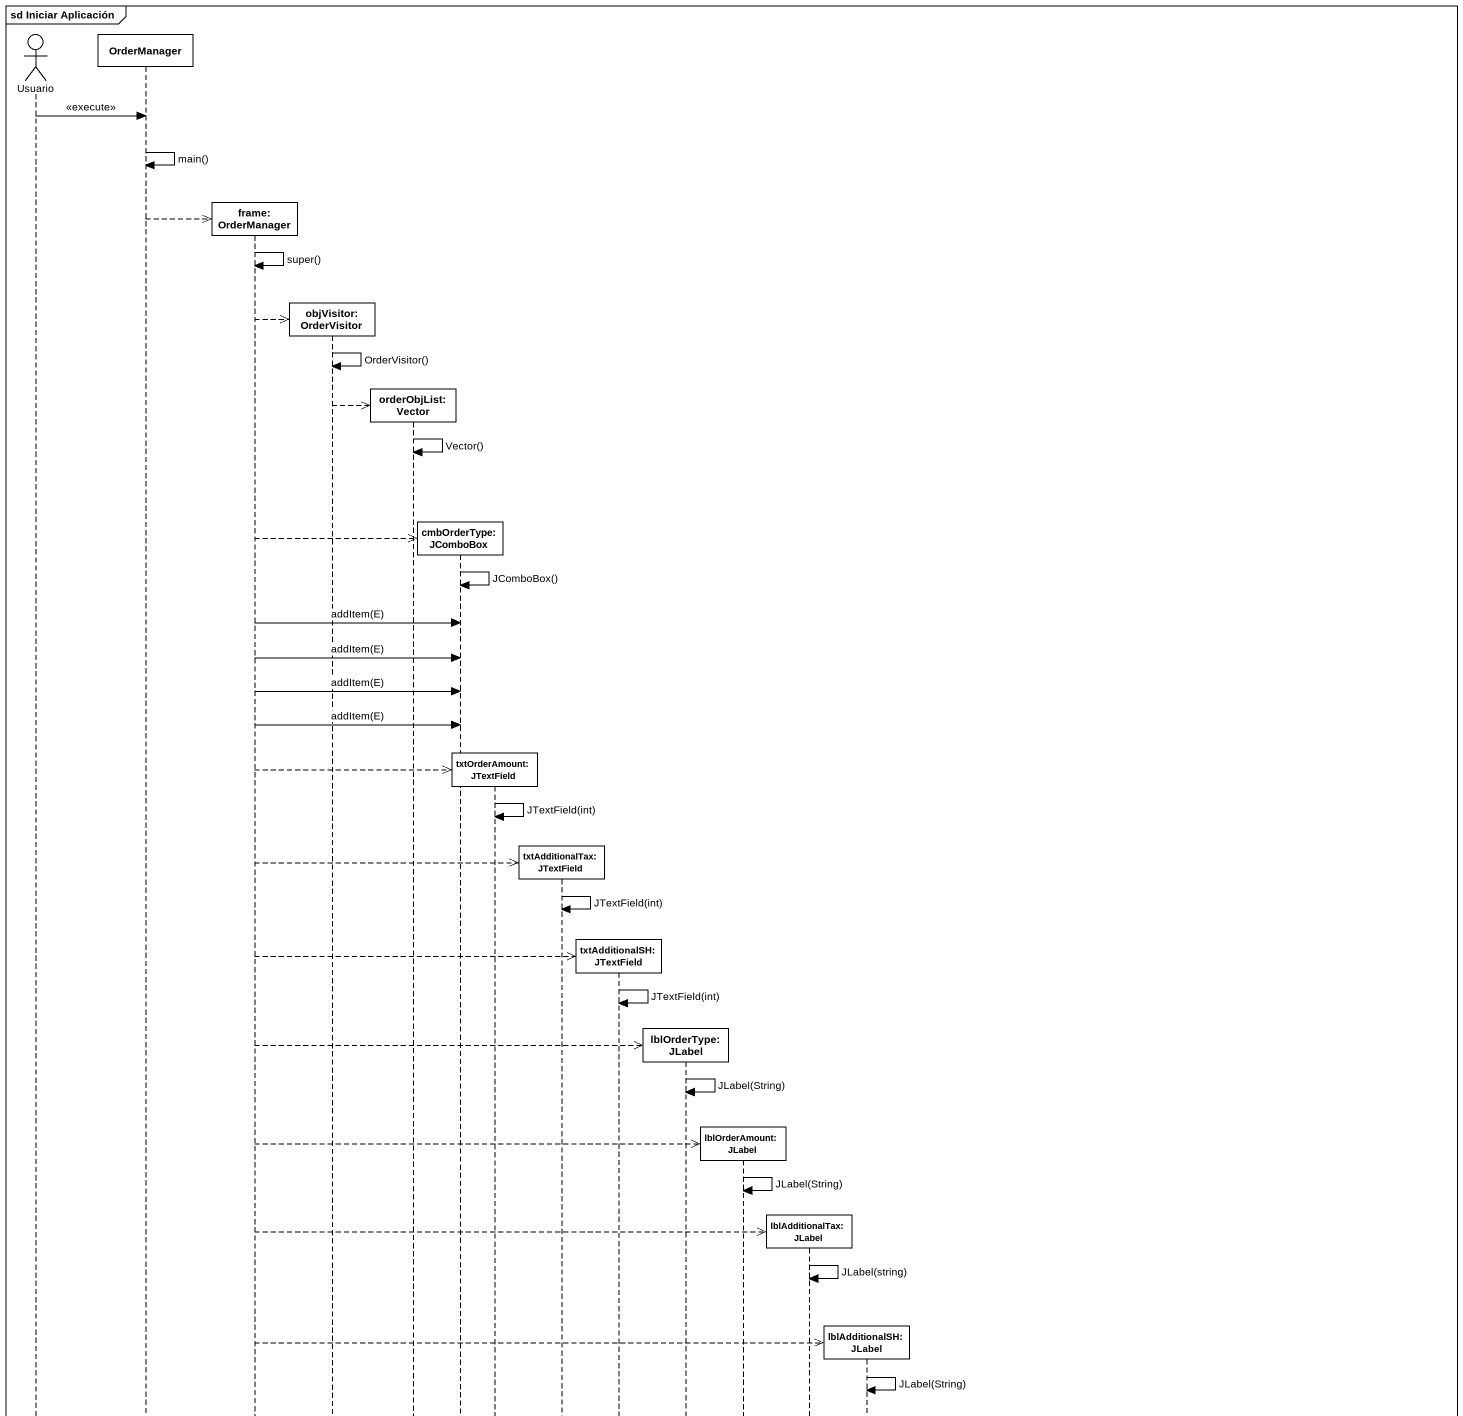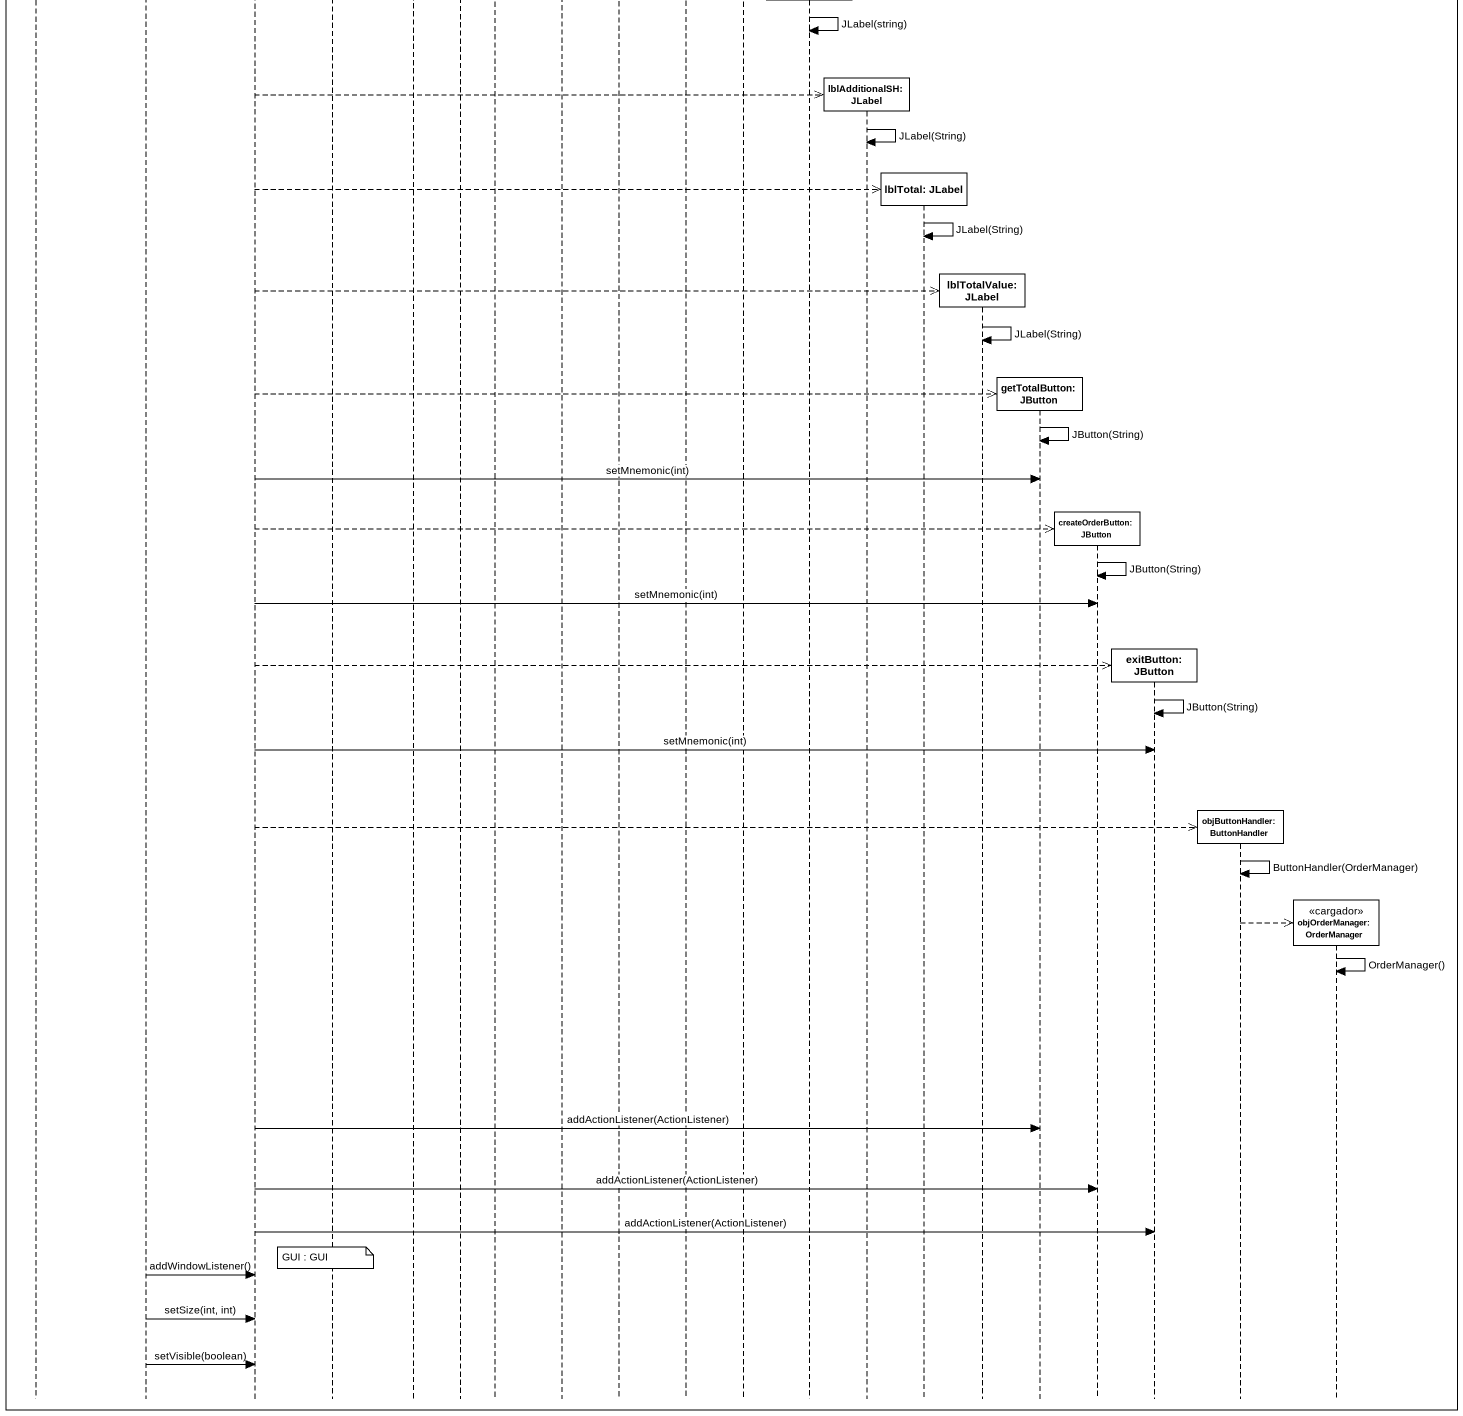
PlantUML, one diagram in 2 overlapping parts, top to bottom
@startuml
mainframe sd Iniciar Aplicación
hide footbox
actor Usuario
participant OrderManager
participant "frame: OrderManager" as frame_OrderManager
participant "objVisitor: OrderVisitor" as objVisitor_OrderVisitor
participant "orderObjList: Vector" as orderObjList_Vector
participant "cmbOrderType: JComboBox" as cmbOrderType_JComboBox
participant "txtOrderAmount: JTextField" as txtOrderAmount_JTextField
participant "txtAdditionalTax: JTextField" as txtAdditionalTax_JTextField
participant "txtAdditionalSH: JTextField" as txtAdditionalSH_JTextField
participant "lblOrderType: JLabel" as lblOrderType_JLabel
participant "lblOrderAmount: JLabel" as lblOrderAmount_JLabel
participant "lblAdditionalTax: JLabel" as lblAdditionalTax_JLabel
participant "lblAdditionalSH: JLabel" as lblAdditionalSH_JLabel
participant "lblTotal: JLabel" as lblTotal_JLabel
participant "lblTotalValue: JLabel" as lblTotalValue_JLabel
participant "getTotalButton: JButton" as getTotalButton_JButton
participant "createOrderButton: JButton" as createOrderButton_JButton
participant "exitButton: JButton" as exitButton_JButton
participant "objButtonHandler: ButtonHandler" as objButtonHandler
participant "objOrderManager: OrderManager" as objOrderManager_OrderManager <<cargador>>

Usuario -> OrderManager : <<execute>>
OrderManager -> OrderManager : main()
OrderManager -->> frame_OrderManager **
frame_OrderManager -> frame_OrderManager : super()
frame_OrderManager -->> objVisitor_OrderVisitor **
objVisitor_OrderVisitor -> objVisitor_OrderVisitor : OrderVisitor()
objVisitor_OrderVisitor -->> orderObjList_Vector **
orderObjList_Vector -> orderObjList_Vector : Vector()
frame_OrderManager -->> cmbOrderType_JComboBox **
cmbOrderType_JComboBox -> cmbOrderType_JComboBox : JComboBox()
frame_OrderManager -> cmbOrderType_JComboBox : addItem(E)
frame_OrderManager -> cmbOrderType_JComboBox : addItem(E)
frame_OrderManager -> cmbOrderType_JComboBox : addItem(E)
frame_OrderManager -> cmbOrderType_JComboBox : addItem(E)
frame_OrderManager -->> txtOrderAmount_JTextField **
txtOrderAmount_JTextField -> txtOrderAmount_JTextField : JTextField(int)
frame_OrderManager -->> txtAdditionalTax_JTextField **
txtAdditionalTax_JTextField -> txtAdditionalTax_JTextField : JTextField(int)
frame_OrderManager -->> txtAdditionalSH_JTextField **
txtAdditionalSH_JTextField -> txtAdditionalSH_JTextField : JTextField(int)
frame_OrderManager -->> lblOrderType_JLabel **
lblOrderType_JLabel -> lblOrderType_JLabel : JLabel(String)
frame_OrderManager -->> lblOrderAmount_JLabel **
lblOrderAmount_JLabel -> lblOrderAmount_JLabel : JLabel(String)
frame_OrderManager -->> lblAdditionalTax_JLabel **
lblAdditionalTax_JLabel -> lblAdditionalTax_JLabel : JLabel(string)
frame_OrderManager -->> lblAdditionalSH_JLabel **
lblAdditionalSH_JLabel -> lblAdditionalSH_JLabel : JLabel(String)
frame_OrderManager -->> lblTotal_JLabel **
lblTotal_JLabel -> lblTotal_JLabel : JLabel(String)
frame_OrderManager -->> lblTotalValue_JLabel **
lblTotalValue_JLabel -> lblTotalValue_JLabel : JLabel(String)
frame_OrderManager -->> getTotalButton_JButton **
getTotalButton_JButton -> getTotalButton_JButton : JButton(String)
frame_OrderManager -> getTotalButton_JButton : setMnemonic(int)
frame_OrderManager -->> createOrderButton_JButton **
createOrderButton_JButton -> createOrderButton_JButton : JButton(String)
frame_OrderManager -> createOrderButton_JButton : setMnemonic(int)
frame_OrderManager -->> exitButton_JButton **
exitButton_JButton -> exitButton_JButton : JButton(String)
frame_OrderManager -> exitButton_JButton : setMnemonic(int)
frame_OrderManager -->> objButtonHandler **
objButtonHandler -> objButtonHandler : ButtonHandler(OrderManager)
objButtonHandler -->> objOrderManager_OrderManager **
objOrderManager_OrderManager -> objOrderManager_OrderManager : OrderManager()
frame_OrderManager -> getTotalButton_JButton : addActionListener(ActionListener)
frame_OrderManager -> createOrderButton_JButton : addActionListener(ActionListener)
frame_OrderManager -> exitButton_JButton : addActionListener(ActionListener)
note over objVisitor_OrderVisitor : GUI : GUI
OrderManager -> frame_OrderManager : addWindowListener()
OrderManager -> frame_OrderManager : setSize(int, int)
OrderManager -> frame_OrderManager : setVisible(boolean)
@enduml
